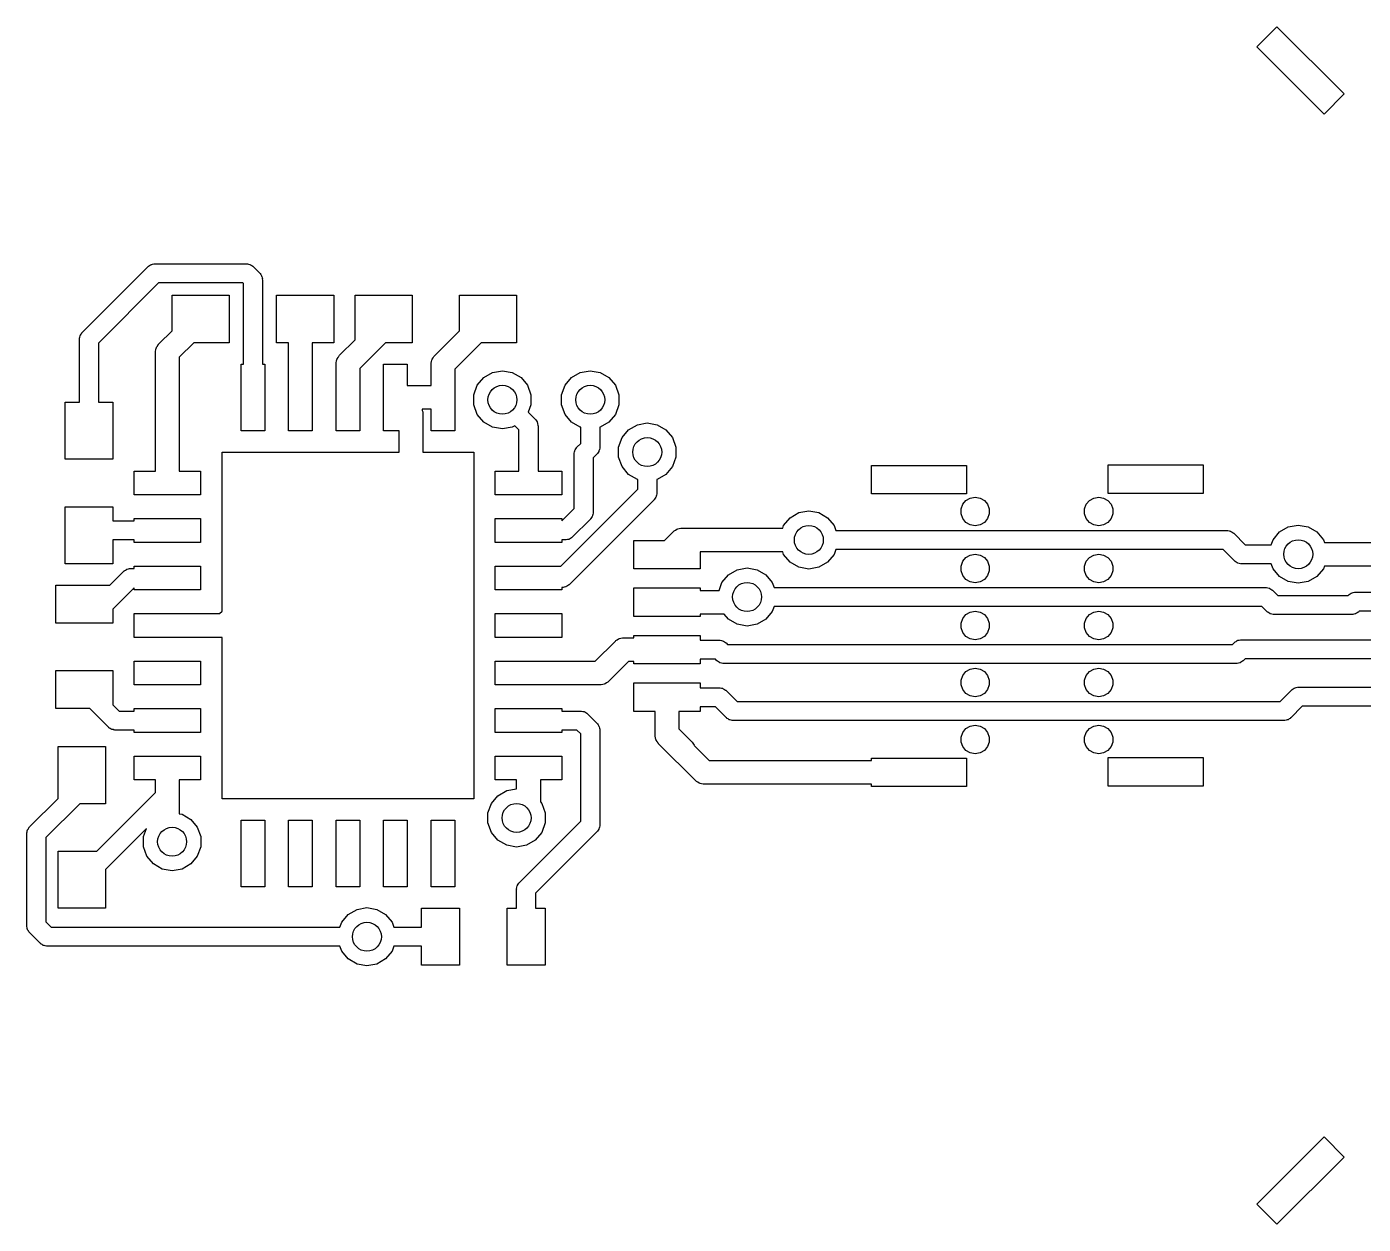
# Model space of a CAD drawing. Extents: x 77.9 to 119.8, y -117.2 to -80.9.
# Drawn here: x 77.87 to 91.93, y -106.3 to -93.7 of the extents above; entities that cross this region are included whole.
import ezdxf

# ---------------------------------------------------------------- set-up
doc = ezdxf.new("R2010")
doc.units = 0
doc.header["$MEASUREMENT"] = 0
doc.layers.add('BLACK', color=7, linetype='CONTINUOUS')

msp = doc.modelspace()

# ---------------------------------------------------------------- linework, layer by layer
at = {"layer": 'Black'}
for p, q in [((90.814, -93.9111), (91.0261, -93.699)), ((91.0261, -93.699), (91.7332, -94.4061)), ((91.5211, -94.6182), (90.814, -93.9111)), ((91.7332, -94.4061), (91.5211, -94.6182)), ((79.1947, -96.1988), (79.2073, -96.1954)), ((79.2073, -96.1954), (79.2117, -96.1958)), ((79.2117, -96.1958), (79.216, -96.195)), ((79.216, -96.195), (80.184, -96.195)), ((80.184, -96.195), (80.1883, -96.1958)), ((80.1883, -96.1958), (80.1927, -96.1954)), ((80.1927, -96.1954), (80.2053, -96.1988)), ((78.4543, -96.9153), (79.1453, -96.2243)), ((79.1453, -96.2243), (79.1489, -96.2218)), ((79.1489, -96.2218), (79.1517, -96.2184)), ((79.1517, -96.2184), (79.163, -96.2119)), ((79.163, -96.2119), (79.1737, -96.2044)), ((79.1737, -96.2044), (79.178, -96.2032)), ((79.178, -96.2032), (79.1818, -96.201)), ((79.1818, -96.201), (79.1947, -96.1988)), ((80.2053, -96.1988), (80.2182, -96.201)), ((80.2182, -96.201), (80.222, -96.2032)), ((80.222, -96.2032), (80.2263, -96.2044)), ((80.2263, -96.2044), (80.237, -96.2119)), ((80.237, -96.2119), (80.2483, -96.2184)), ((80.2483, -96.2184), (80.2511, -96.2218)), ((80.2511, -96.2218), (80.2547, -96.2243)), ((80.2547, -96.2243), (80.3207, -96.2903)), ((80.3207, -96.2903), (80.3232, -96.2939)), ((80.3232, -96.2939), (80.3266, -96.2967)), ((80.3266, -96.2967), (80.3331, -96.308)), ((80.3331, -96.308), (80.3406, -96.3187)), ((80.3406, -96.3187), (80.3418, -96.323)), ((80.3418, -96.323), (80.344, -96.3268)), ((80.344, -96.3268), (80.3462, -96.3397)), ((79.2574, -96.395), (78.625, -97.0274)), ((80.1426, -96.395), (79.2574, -96.395)), ((80.15, -96.4024), (80.1426, -96.395)), ((80.15, -97.25), (80.15, -96.4024)), ((80.3462, -96.3397), (80.3496, -96.3523)), ((80.3496, -96.3523), (80.3492, -96.3567)), ((80.3492, -96.3567), (80.35, -96.361)), ((80.35, -96.361), (80.35, -97.25)), ((79.4, -96.8982), (79.4, -96.525)), ((79.4, -96.525), (80, -96.525)), ((80, -96.525), (80, -97.025)), ((80.5, -97.025), (80.5, -96.525)), ((80.5, -96.525), (81.1, -96.525)), ((81.1, -96.525), (81.1, -97.025)), ((81.325, -96.9932), (81.325, -96.525)), ((81.325, -96.525), (81.925, -96.525)), ((81.925, -96.525), (81.925, -97.025)), ((82.425, -96.8982), (82.425, -96.525)), ((82.425, -96.525), (83.025, -96.525)), ((83.025, -96.525), (83.025, -97.025)), ((79.2616, -97.0366), (79.4, -96.8982)), ((82.1616, -97.1616), (82.425, -96.8982)), ((78.425, -96.986), (78.4258, -96.9817)), ((78.425, -97.45), (78.425, -96.986)), ((78.4254, -96.9773), (78.4288, -96.9647)), ((78.4258, -96.9817), (78.4254, -96.9773)), ((78.4288, -96.9647), (78.431, -96.9518)), ((78.431, -96.9518), (78.4332, -96.948)), ((78.4332, -96.948), (78.4344, -96.9437)), ((78.4344, -96.9437), (78.4419, -96.933)), ((78.4419, -96.933), (78.4484, -96.9217)), ((78.4484, -96.9217), (78.4518, -96.9189)), ((78.4518, -96.9189), (78.4543, -96.9153)), ((78.625, -97.0274), (78.625, -97.45)), ((79.2542, -97.0447), (79.2585, -97.0411)), ((79.2585, -97.0411), (79.2616, -97.0366)), ((79.6268, -97.025), (79.475, -97.1768)), ((80, -97.025), (79.6268, -97.025)), ((80.625, -97.025), (80.5, -97.025)), ((80.625, -97.25), (80.625, -97.025)), ((81.1, -97.025), (80.875, -97.025)), ((80.875, -97.025), (80.875, -97.25)), ((81.1616, -97.1566), (81.325, -96.9932)), ((81.6468, -97.025), (81.375, -97.2968)), ((81.925, -97.025), (81.6468, -97.025)), ((82.6518, -97.025), (82.375, -97.3018)), ((83.025, -97.025), (82.6518, -97.025)), ((79.225, -97.125), (79.226, -97.1196)), ((79.225, -98.375), (79.225, -97.125)), ((79.2255, -97.1141), (79.2297, -97.0983)), ((79.226, -97.1196), (79.2255, -97.1141)), ((79.2297, -97.0983), (79.2325, -97.0822)), ((79.2325, -97.0822), (79.2353, -97.0775)), ((79.2353, -97.0775), (79.2367, -97.0722)), ((79.2367, -97.0722), (79.2461, -97.0588)), ((79.2461, -97.0588), (79.2542, -97.0447)), ((79.475, -97.1768), (79.475, -98.375)), ((81.1367, -97.1922), (81.1461, -97.1788)), ((81.1461, -97.1788), (81.1542, -97.1647)), ((81.1542, -97.1647), (81.1585, -97.1611)), ((81.1585, -97.1611), (81.1616, -97.1566)), ((82.1461, -97.1838), (82.1542, -97.1697)), ((82.1542, -97.1697), (82.1585, -97.1661)), ((82.1585, -97.1661), (82.1616, -97.1616)), ((80.125, -97.95), (80.125, -97.25)), ((80.125, -97.25), (80.15, -97.25)), ((80.35, -97.25), (80.375, -97.25)), ((80.375, -97.25), (80.375, -97.95)), ((80.625, -97.95), (80.625, -97.25)), ((80.875, -97.25), (80.875, -97.95)), ((81.125, -97.245), (81.126, -97.2396)), ((81.125, -97.25), (81.125, -97.245)), ((81.125, -97.95), (81.125, -97.25)), ((81.1255, -97.2341), (81.1297, -97.2183)), ((81.126, -97.2396), (81.1255, -97.2341)), ((81.1297, -97.2183), (81.1325, -97.2022)), ((81.1325, -97.2022), (81.1353, -97.1975)), ((81.1353, -97.1975), (81.1367, -97.1922)), ((81.375, -97.2968), (81.375, -97.95)), ((81.625, -97.95), (81.625, -97.25)), ((81.625, -97.25), (81.875, -97.25)), ((81.875, -97.25), (81.875, -97.475)), ((82.125, -97.25), (82.126, -97.2446)), ((82.125, -97.475), (82.125, -97.25)), ((82.1255, -97.2391), (82.1297, -97.2233)), ((82.126, -97.2446), (82.1255, -97.2391)), ((82.1297, -97.2233), (82.1325, -97.2072)), ((82.1325, -97.2072), (82.1353, -97.2025)), ((82.1353, -97.2025), (82.1367, -97.1972)), ((82.1367, -97.1972), (82.1461, -97.1838)), ((82.375, -97.3018), (82.375, -97.95)), ((82.7704, -97.3375), (82.875, -97.319)), ((82.875, -97.319), (82.9796, -97.3375)), ((83.6954, -97.3375), (83.8, -97.319)), ((83.8, -97.319), (83.9046, -97.3375)), ((78.425, -97.65), (78.425, -97.45)), ((78.625, -97.45), (78.625, -97.65)), ((82.61, -97.472), (82.6783, -97.3906)), ((82.6783, -97.3906), (82.7704, -97.3375)), ((82.9796, -97.3375), (83.0717, -97.3906)), ((83.0717, -97.3906), (83.14, -97.472)), ((83.535, -97.472), (83.6033, -97.3906)), ((83.6033, -97.3906), (83.6954, -97.3375)), ((83.9046, -97.3375), (83.9967, -97.3906)), ((83.9967, -97.3906), (84.065, -97.472)), ((81.875, -97.475), (82.125, -97.475)), ((82.5737, -97.5719), (82.61, -97.472)), ((82.5737, -97.6781), (82.5737, -97.5719)), ((83.14, -97.472), (83.1763, -97.5719)), ((83.1763, -97.5719), (83.1763, -97.6781)), ((83.4987, -97.5719), (83.535, -97.472)), ((83.4987, -97.6781), (83.4987, -97.5719)), ((84.065, -97.472), (84.1013, -97.5719)), ((84.1013, -97.5719), (84.1013, -97.6781)), ((78.275, -98.25), (78.275, -97.65)), ((78.275, -97.65), (78.425, -97.65)), ((78.625, -97.65), (78.775, -97.65)), ((78.775, -97.65), (78.775, -98.25)), ((82.125, -97.725), (82.0309, -97.725)), ((82.0309, -97.725), (82.0328, -97.7358)), ((82.0328, -97.7358), (82.037, -97.7516)), ((82.125, -97.95), (82.125, -97.725)), ((82.61, -97.778), (82.5737, -97.6781)), ((83.1763, -97.6781), (83.1478, -97.7564)), ((83.535, -97.778), (83.4987, -97.6781)), ((84.1013, -97.6781), (84.065, -97.778)), ((82.037, -97.7516), (82.0365, -97.7571)), ((82.0365, -97.7571), (82.0375, -97.7625)), ((82.0375, -97.7625), (82.0375, -98.175)), ((82.6783, -97.8594), (82.61, -97.778)), ((82.7704, -97.9125), (82.6783, -97.8594)), ((83.1478, -97.7564), (83.2207, -97.8293)), ((83.2207, -97.8293), (83.2232, -97.8329)), ((83.2232, -97.8329), (83.2266, -97.8357)), ((83.2266, -97.8357), (83.2331, -97.847)), ((83.2331, -97.847), (83.2406, -97.8577)), ((83.2406, -97.8577), (83.2418, -97.862)), ((83.2418, -97.862), (83.244, -97.8658)), ((83.244, -97.8658), (83.2462, -97.8787)), ((83.2462, -97.8787), (83.2496, -97.8913)), ((83.6033, -97.8594), (83.535, -97.778)), ((83.6954, -97.9125), (83.6033, -97.8594)), ((83.9967, -97.8594), (83.9046, -97.9125)), ((84.065, -97.778), (83.9967, -97.8594)), ((84.2954, -97.8875), (84.4, -97.869)), ((84.4, -97.869), (84.5046, -97.8875)), ((80.375, -97.95), (80.125, -97.95)), ((80.875, -97.95), (80.625, -97.95)), ((81.375, -97.95), (81.125, -97.95)), ((81.7875, -97.95), (81.625, -97.95)), ((81.7875, -98.175), (81.7875, -97.95)), ((82.375, -97.95), (82.125, -97.95)), ((82.875, -97.931), (82.7704, -97.9125)), ((82.9796, -97.9125), (82.875, -97.931)), ((83.0059, -97.8973), (82.9796, -97.9125)), ((83.05, -97.9414), (83.0059, -97.8973)), ((83.05, -98.375), (83.05, -97.9414)), ((83.2496, -97.8913), (83.2492, -97.8957)), ((83.2492, -97.8957), (83.25, -97.9)), ((83.25, -97.9), (83.25, -98.375)), ((83.7, -97.9133), (83.6954, -97.9125)), ((83.7, -98.0836), (83.7, -97.9133)), ((83.9046, -97.9125), (83.9, -97.9133)), ((83.9, -97.9133), (83.9, -98.125)), ((84.0987, -98.1219), (84.135, -98.022)), ((84.135, -98.022), (84.2033, -97.9406)), ((84.2033, -97.9406), (84.2954, -97.8875)), ((84.5046, -97.8875), (84.5967, -97.9406)), ((84.5967, -97.9406), (84.665, -98.022)), ((84.665, -98.022), (84.7013, -98.1219)), ((83.6338, -98.1737), (83.636, -98.1608)), ((83.636, -98.1608), (83.6382, -98.157)), ((83.6382, -98.157), (83.6394, -98.1527)), ((83.6394, -98.1527), (83.6469, -98.142)), ((83.6469, -98.142), (83.6534, -98.1307)), ((83.6534, -98.1307), (83.6568, -98.1279)), ((83.6568, -98.1279), (83.6593, -98.1243)), ((83.6593, -98.1243), (83.7, -98.0836)), ((83.8906, -98.1673), (83.8831, -98.178)), ((83.8918, -98.163), (83.8906, -98.1673)), ((83.894, -98.1592), (83.8918, -98.163)), ((83.8962, -98.1463), (83.894, -98.1592)), ((83.8996, -98.1337), (83.8962, -98.1463)), ((83.9, -98.125), (83.8992, -98.1293)), ((83.8992, -98.1293), (83.8996, -98.1337)), ((84.0987, -98.2281), (84.0987, -98.1219)), ((84.7013, -98.1219), (84.7013, -98.2281)), ((78.775, -98.25), (78.275, -98.25)), ((79.925, -99.8482), (79.925, -98.175)), ((79.925, -98.175), (81.25, -98.175)), ((81.25, -98.175), (81.7875, -98.175)), ((82.0375, -98.175), (82.575, -98.175)), ((82.575, -98.175), (82.575, -100)), ((83.63, -98.195), (83.6308, -98.1907)), ((83.63, -98.7676), (83.63, -98.195)), ((83.6304, -98.1863), (83.6338, -98.1737)), ((83.6308, -98.1907), (83.6304, -98.1863)), ((83.8707, -98.1957), (83.83, -98.2364)), ((83.83, -98.2364), (83.83, -98.809)), ((83.8732, -98.1921), (83.8707, -98.1957)), ((83.8766, -98.1893), (83.8732, -98.1921)), ((83.8831, -98.178), (83.8766, -98.1893)), ((84.135, -98.328), (84.0987, -98.2281)), ((84.7013, -98.2281), (84.665, -98.328)), ((79, -98.625), (79, -98.375)), ((79, -98.375), (79.225, -98.375)), ((79.475, -98.375), (79.7, -98.375)), ((79.7, -98.375), (79.7, -98.625)), ((82.8, -98.625), (82.8, -98.375)), ((82.8, -98.375), (83.05, -98.375)), ((83.25, -98.375), (83.5, -98.375)), ((83.5, -98.375), (83.5, -98.625)), ((84.2033, -98.4094), (84.135, -98.328)), ((84.2954, -98.4625), (84.2033, -98.4094)), ((84.5967, -98.4094), (84.5046, -98.4625)), ((84.665, -98.328), (84.5967, -98.4094)), ((86.758, -98.6152), (86.758, -98.3152)), ((86.758, -98.3152), (87.758, -98.3152)), ((87.758, -98.3152), (87.758, -98.6152)), ((89.25, -98.61), (89.25, -98.31)), ((89.25, -98.31), (90.25, -98.31)), ((90.25, -98.31), (90.25, -98.61)), ((83.4893, -99.375), (84.3, -98.5643)), ((84.3, -98.4633), (84.2954, -98.4625)), ((84.3, -98.5643), (84.3, -98.4633)), ((84.5046, -98.4625), (84.5, -98.4633)), ((84.5, -98.4633), (84.5, -98.6057)), ((79.7, -98.625), (79, -98.625)), ((83.5, -98.625), (82.8, -98.625)), ((84.4707, -98.6764), (83.5764, -99.5707)), ((84.4732, -98.6728), (84.4707, -98.6764)), ((84.4766, -98.67), (84.4732, -98.6728)), ((84.4831, -98.6587), (84.4766, -98.67)), ((84.4906, -98.648), (84.4831, -98.6587)), ((84.4918, -98.6437), (84.4906, -98.648)), ((84.494, -98.6399), (84.4918, -98.6437)), ((84.4962, -98.627), (84.494, -98.6399)), ((84.4996, -98.6144), (84.4962, -98.627)), ((84.5, -98.6057), (84.4992, -98.61)), ((84.4992, -98.61), (84.4996, -98.6144)), ((87.758, -98.6152), (86.758, -98.6152)), ((87.7017, -98.7739), (87.7196, -98.7247)), ((87.7196, -98.7247), (87.7532, -98.6847)), ((87.7532, -98.6847), (87.7985, -98.6585)), ((87.7985, -98.6585), (87.85, -98.6494)), ((87.85, -98.6494), (87.9015, -98.6585)), ((87.9015, -98.6585), (87.9468, -98.6847)), ((87.9468, -98.6847), (87.9804, -98.7247)), ((87.9804, -98.7247), (87.9983, -98.7739)), ((89.0017, -98.7739), (89.0196, -98.7247)), ((89.0196, -98.7247), (89.0532, -98.6847)), ((89.0532, -98.6847), (89.0985, -98.6585)), ((89.0985, -98.6585), (89.15, -98.6494)), ((89.15, -98.6494), (89.2015, -98.6585)), ((89.2015, -98.6585), (89.2468, -98.6847)), ((89.2468, -98.6847), (89.2804, -98.7247)), ((90.25, -98.61), (89.25, -98.61)), ((89.2804, -98.7247), (89.2983, -98.7739)), ((78.275, -99.35), (78.275, -98.75)), ((78.275, -98.75), (78.775, -98.75)), ((78.775, -98.75), (78.775, -98.9)), ((83.5, -98.8976), (83.63, -98.7676)), ((83.8131, -98.862), (83.8066, -98.8733)), ((83.8206, -98.8513), (83.8131, -98.862)), ((83.8218, -98.847), (83.8206, -98.8513)), ((83.824, -98.8432), (83.8218, -98.847)), ((83.8262, -98.8303), (83.824, -98.8432)), ((83.8296, -98.8177), (83.8262, -98.8303)), ((83.83, -98.809), (83.8292, -98.8133)), ((83.8292, -98.8133), (83.8296, -98.8177)), ((85.835, -98.947), (85.9033, -98.8656)), ((85.9033, -98.8656), (85.9954, -98.8125)), ((85.9954, -98.8125), (86.1, -98.794)), ((86.1, -98.794), (86.2046, -98.8125)), ((86.2046, -98.8125), (86.2967, -98.8656)), ((86.2967, -98.8656), (86.365, -98.947)), ((87.7017, -98.8261), (87.7017, -98.7739)), ((87.7196, -98.8753), (87.7017, -98.8261)), ((87.9983, -98.8261), (87.9804, -98.8753)), ((87.9983, -98.7739), (87.9983, -98.8261)), ((89.0017, -98.8261), (89.0017, -98.7739)), ((89.0196, -98.8753), (89.0017, -98.8261)), ((89.2983, -98.8261), (89.2804, -98.8753)), ((89.2983, -98.7739), (89.2983, -98.8261)), ((78.775, -98.9), (79, -98.9)), ((79, -98.9), (79, -98.875)), ((79, -98.875), (79.7, -98.875)), ((79.7, -98.875), (79.7, -99.125)), ((82.8, -99.125), (82.8, -98.875)), ((82.8, -98.875), (83.5, -98.875)), ((83.5, -98.875), (83.5, -98.8976)), ((83.8007, -98.8797), (83.6097, -99.0707)), ((83.8032, -98.8761), (83.8007, -98.8797)), ((83.8066, -98.8733), (83.8032, -98.8761)), ((84.5812, -99.1052), (84.6747, -99.0116)), ((84.6747, -99.0116), (84.6792, -99.0085)), ((84.6792, -99.0085), (84.6828, -99.0042)), ((84.6828, -99.0042), (84.6969, -98.9961)), ((84.6969, -98.9961), (84.7103, -98.9867)), ((84.7103, -98.9867), (84.7156, -98.9853)), ((84.7156, -98.9853), (84.7204, -98.9825)), ((84.7204, -98.9825), (84.7365, -98.9797)), ((84.7365, -98.9797), (84.7522, -98.9755)), ((84.7522, -98.9755), (84.7577, -98.976)), ((84.7577, -98.976), (84.7631, -98.975)), ((84.7631, -98.975), (85.8248, -98.975)), ((85.8248, -98.975), (85.835, -98.947)), ((86.365, -98.947), (86.3843, -99)), ((86.3843, -99), (90.5, -99)), ((87.7532, -98.9153), (87.7196, -98.8753)), ((87.7985, -98.9415), (87.7532, -98.9153)), ((87.85, -98.9506), (87.7985, -98.9415)), ((87.9015, -98.9415), (87.85, -98.9506)), ((87.9468, -98.9153), (87.9015, -98.9415)), ((87.9804, -98.8753), (87.9468, -98.9153)), ((89.0532, -98.9153), (89.0196, -98.8753)), ((89.0985, -98.9415), (89.0532, -98.9153)), ((89.15, -98.9506), (89.0985, -98.9415)), ((89.2015, -98.9415), (89.15, -98.9506)), ((89.2468, -98.9153), (89.2015, -98.9415)), ((89.2804, -98.8753), (89.2468, -98.9153)), ((90.5, -99), (90.5043, -99.0008)), ((90.5043, -99.0008), (90.5087, -99.0004)), ((90.5087, -99.0004), (90.5213, -99.0038)), ((90.5213, -99.0038), (90.5342, -99.006)), ((90.5342, -99.006), (90.538, -99.0082)), ((90.538, -99.0082), (90.5423, -99.0094)), ((90.5423, -99.0094), (90.553, -99.0169)), ((91.0533, -99.0156), (91.1454, -98.9625)), ((91.1454, -98.9625), (91.25, -98.944)), ((91.25, -98.944), (91.3546, -98.9625)), ((91.3546, -98.9625), (91.4467, -99.0156)), ((79, -99.1), (78.775, -99.1)), ((78.775, -99.1), (78.775, -99.35)), ((79, -99.125), (79, -99.1)), ((79.7, -99.125), (79, -99.125)), ((83.5, -99.125), (82.8, -99.125)), ((83.539, -99.1), (83.5, -99.1)), ((83.5, -99.1), (83.5, -99.125)), ((83.5433, -99.0992), (83.539, -99.1)), ((83.5477, -99.0996), (83.5433, -99.0992)), ((83.5603, -99.0962), (83.5477, -99.0996)), ((83.5732, -99.094), (83.5603, -99.0962)), ((83.577, -99.0918), (83.5732, -99.094)), ((83.5813, -99.0906), (83.577, -99.0918)), ((83.592, -99.0831), (83.5813, -99.0906)), ((83.6033, -99.0766), (83.592, -99.0831)), ((83.6061, -99.0732), (83.6033, -99.0766)), ((83.6097, -99.0707), (83.6061, -99.0732)), ((84.258, -99.4052), (84.258, -99.1052)), ((84.258, -99.1052), (84.5812, -99.1052)), ((90.553, -99.0169), (90.5643, -99.0234)), ((90.5643, -99.0234), (90.5671, -99.0268)), ((90.5671, -99.0268), (90.5707, -99.0293)), ((90.5707, -99.0293), (90.6914, -99.15)), ((90.6914, -99.15), (90.9657, -99.15)), ((90.9657, -99.15), (90.985, -99.097)), ((90.985, -99.097), (91.0533, -99.0156)), ((91.4467, -99.0156), (91.515, -99.097)), ((91.515, -99.097), (91.5252, -99.125)), ((91.5252, -99.125), (91.55, -99.125)), ((91.55, -99.125), (92.05, -99.125)), ((85.8248, -99.225), (84.958, -99.225)), ((84.958, -99.225), (84.958, -99.4052)), ((85.835, -99.253), (85.8248, -99.225)), ((85.9033, -99.3344), (85.835, -99.253)), ((86.365, -99.253), (86.2967, -99.3344)), ((86.3843, -99.2), (86.365, -99.253)), ((90.4586, -99.2), (86.3843, -99.2)), ((87.7196, -99.3247), (87.7532, -99.2847)), ((87.7532, -99.2847), (87.7985, -99.2585)), ((87.7985, -99.2585), (87.85, -99.2494)), ((87.85, -99.2494), (87.9015, -99.2585)), ((87.9015, -99.2585), (87.9468, -99.2847)), ((87.9468, -99.2847), (87.9804, -99.3247)), ((89.0196, -99.3247), (89.0532, -99.2847)), ((89.0532, -99.2847), (89.0985, -99.2585)), ((89.0985, -99.2585), (89.15, -99.2494)), ((89.15, -99.2494), (89.2015, -99.2585)), ((89.2015, -99.2585), (89.2468, -99.2847)), ((89.2468, -99.2847), (89.2804, -99.3247)), ((90.5793, -99.3207), (90.4586, -99.2)), ((78.775, -99.35), (78.275, -99.35)), ((78.7446, -99.575), (78.8903, -99.4293)), ((78.8903, -99.4293), (78.8939, -99.4268)), ((78.8939, -99.4268), (78.8967, -99.4234)), ((78.8967, -99.4234), (78.908, -99.4169)), ((78.908, -99.4169), (78.9187, -99.4094)), ((78.9187, -99.4094), (78.923, -99.4082)), ((78.923, -99.4082), (78.9268, -99.406)), ((78.9268, -99.406), (78.9397, -99.4038)), ((78.9397, -99.4038), (78.9523, -99.4004)), ((78.9523, -99.4004), (78.9567, -99.4008)), ((78.9567, -99.4008), (78.961, -99.4)), ((78.961, -99.4), (79, -99.4)), ((79, -99.4), (79, -99.375)), ((79, -99.375), (79.7, -99.375)), ((79.7, -99.375), (79.7, -99.625)), ((82.8, -99.625), (82.8, -99.375)), ((82.8, -99.375), (83.4893, -99.375)), ((84.958, -99.4052), (84.258, -99.4052)), ((85.2533, -99.4656), (85.3454, -99.4125)), ((85.3454, -99.4125), (85.45, -99.394)), ((85.45, -99.394), (85.5546, -99.4125)), ((85.5546, -99.4125), (85.6467, -99.4656)), ((85.9954, -99.3875), (85.9033, -99.3344)), ((86.1, -99.406), (85.9954, -99.3875)), ((86.2046, -99.3875), (86.1, -99.406)), ((86.2967, -99.3344), (86.2046, -99.3875)), ((87.7017, -99.3739), (87.7196, -99.3247)), ((87.7017, -99.4261), (87.7017, -99.3739)), ((87.7196, -99.4753), (87.7017, -99.4261)), ((87.9804, -99.3247), (87.9983, -99.3739)), ((87.9983, -99.4261), (87.9804, -99.4753)), ((87.9983, -99.3739), (87.9983, -99.4261)), ((89.0017, -99.3739), (89.0196, -99.3247)), ((89.0017, -99.4261), (89.0017, -99.3739)), ((89.0196, -99.4753), (89.0017, -99.4261)), ((89.2804, -99.3247), (89.2983, -99.3739)), ((89.2983, -99.4261), (89.2804, -99.4753)), ((89.2983, -99.3739), (89.2983, -99.4261)), ((90.5829, -99.3232), (90.5793, -99.3207)), ((90.5857, -99.3266), (90.5829, -99.3232)), ((90.597, -99.3331), (90.5857, -99.3266)), ((90.6077, -99.3406), (90.597, -99.3331)), ((90.612, -99.3418), (90.6077, -99.3406)), ((90.6158, -99.344), (90.612, -99.3418)), ((90.6287, -99.3462), (90.6158, -99.344)), ((90.6413, -99.3496), (90.6287, -99.3462)), ((90.6457, -99.3492), (90.6413, -99.3496)), ((90.65, -99.35), (90.6457, -99.3492)), ((90.9657, -99.35), (90.65, -99.35)), ((90.985, -99.403), (90.9657, -99.35)), ((91.0533, -99.4844), (90.985, -99.403)), ((91.515, -99.403), (91.4467, -99.4844)), ((91.5252, -99.375), (91.515, -99.403)), ((91.55, -99.375), (91.5252, -99.375)), ((92.05, -99.375), (91.55, -99.375)), ((83.5728, -99.5732), (83.57, -99.5766)), ((83.5764, -99.5707), (83.5728, -99.5732)), ((85.1548, -99.6302), (85.185, -99.547)), ((85.185, -99.547), (85.2533, -99.4656)), ((85.6467, -99.4656), (85.715, -99.547)), ((85.715, -99.547), (85.7343, -99.6)), ((87.7532, -99.5153), (87.7196, -99.4753)), ((87.7985, -99.5415), (87.7532, -99.5153)), ((87.85, -99.5506), (87.7985, -99.5415)), ((87.9015, -99.5415), (87.85, -99.5506)), ((87.9468, -99.5153), (87.9015, -99.5415)), ((87.9804, -99.4753), (87.9468, -99.5153)), ((89.0532, -99.5153), (89.0196, -99.4753)), ((89.0985, -99.5415), (89.0532, -99.5153)), ((89.15, -99.5506), (89.0985, -99.5415)), ((89.2015, -99.5415), (89.15, -99.5506)), ((89.2468, -99.5153), (89.2015, -99.5415)), ((89.2804, -99.4753), (89.2468, -99.5153)), ((91.1454, -99.5375), (91.0533, -99.4844)), ((91.25, -99.556), (91.1454, -99.5375)), ((91.3546, -99.5375), (91.25, -99.556)), ((91.4467, -99.4844), (91.3546, -99.5375)), ((78.175, -99.975), (78.175, -99.575)), ((78.175, -99.575), (78.7446, -99.575)), ((79, -99.6024), (78.775, -99.8274)), ((79, -99.625), (79, -99.6024)), ((79.7, -99.625), (79, -99.625)), ((83.5, -99.625), (82.8, -99.625)), ((83.5057, -99.6), (83.5, -99.6)), ((83.5, -99.6), (83.5, -99.625)), ((83.51, -99.5992), (83.5057, -99.6)), ((83.5144, -99.5996), (83.51, -99.5992)), ((83.527, -99.5962), (83.5144, -99.5996)), ((83.5399, -99.594), (83.527, -99.5962)), ((83.5437, -99.5918), (83.5399, -99.594)), ((83.548, -99.5906), (83.5437, -99.5918)), ((83.5587, -99.5831), (83.548, -99.5906)), ((83.57, -99.5766), (83.5587, -99.5831)), ((84.258, -99.9052), (84.258, -99.6052)), ((84.258, -99.6052), (84.958, -99.6052)), ((84.958, -99.6052), (84.958, -99.6302)), ((84.958, -99.6302), (85.1548, -99.6302)), ((85.7343, -99.6), (90.9085, -99.6)), ((90.9085, -99.6), (90.9128, -99.6008)), ((90.9128, -99.6008), (90.9172, -99.6004)), ((90.9172, -99.6004), (90.9298, -99.6038)), ((90.9298, -99.6038), (90.9427, -99.606)), ((90.9427, -99.606), (90.9465, -99.6082)), ((90.9465, -99.6082), (90.9508, -99.6094)), ((90.9508, -99.6094), (90.9615, -99.6169)), ((90.9615, -99.6169), (90.9728, -99.6234)), ((90.9728, -99.6234), (90.9756, -99.6268)), ((90.9756, -99.6268), (90.9792, -99.6293)), ((90.9792, -99.6293), (91.0347, -99.6848)), ((91.0347, -99.6848), (91.7738, -99.6848)), ((91.7738, -99.6848), (91.7793, -99.6793)), ((91.7793, -99.6793), (91.7829, -99.6768)), ((91.7829, -99.6768), (91.7857, -99.6734)), ((91.7857, -99.6734), (91.797, -99.6669)), ((91.797, -99.6669), (91.8077, -99.6594)), ((91.8077, -99.6594), (91.812, -99.6582)), ((91.812, -99.6582), (91.8158, -99.656)), ((91.8158, -99.656), (91.8287, -99.6538)), ((91.8287, -99.6538), (91.8413, -99.6504)), ((91.8413, -99.6504), (91.8457, -99.6508)), ((91.8457, -99.6508), (91.85, -99.65)), ((91.85, -99.65), (92.05, -99.65)), ((78.775, -99.8274), (78.775, -99.975)), ((79.8982, -99.875), (79.925, -99.8482)), ((85.715, -99.853), (85.6467, -99.9344)), ((85.7343, -99.8), (85.715, -99.853)), ((90.8671, -99.8), (85.7343, -99.8)), ((87.7985, -99.8585), (87.85, -99.8494)), ((87.85, -99.8494), (87.9015, -99.8585)), ((89.0985, -99.8585), (89.15, -99.8494)), ((89.15, -99.8494), (89.2015, -99.8585)), ((90.9226, -99.8555), (90.8671, -99.8)), ((91.8914, -99.85), (91.8859, -99.8555)), ((92.05, -99.85), (91.8914, -99.85)), ((78.775, -99.975), (78.175, -99.975)), ((79, -100.125), (79, -99.875)), ((79, -99.875), (79.7, -99.875)), ((79.7, -99.875), (79.8982, -99.875)), ((82.8, -100.125), (82.8, -99.875)), ((82.8, -99.875), (83.5, -99.875)), ((83.5, -99.875), (83.5, -100.125)), ((84.958, -99.9052), (84.258, -99.9052)), ((85.2078, -99.8802), (84.958, -99.8802)), ((84.958, -99.8802), (84.958, -99.9052)), ((85.2533, -99.9344), (85.2078, -99.8802)), ((85.3454, -99.9875), (85.2533, -99.9344)), ((85.45, -100.006), (85.3454, -99.9875)), ((85.5546, -99.9875), (85.45, -100.006)), ((85.6467, -99.9344), (85.5546, -99.9875)), ((87.7017, -99.9739), (87.7196, -99.9247)), ((87.7017, -100.026), (87.7017, -99.9739)), ((87.7196, -99.9247), (87.7532, -99.8847)), ((87.7532, -99.8847), (87.7985, -99.8585)), ((87.9015, -99.8585), (87.9468, -99.8847)), ((87.9468, -99.8847), (87.9804, -99.9247)), ((87.9804, -99.9247), (87.9983, -99.9739)), ((87.9983, -99.9739), (87.9983, -100.026)), ((89.0017, -99.9739), (89.0196, -99.9247)), ((89.0017, -100.026), (89.0017, -99.9739)), ((89.0196, -99.9247), (89.0532, -99.8847)), ((89.0532, -99.8847), (89.0985, -99.8585)), ((89.2015, -99.8585), (89.2468, -99.8847)), ((89.2468, -99.8847), (89.2804, -99.9247)), ((89.2804, -99.9247), (89.2983, -99.9739)), ((89.2983, -99.9739), (89.2983, -100.026)), ((90.9262, -99.858), (90.9226, -99.8555)), ((90.929, -99.8614), (90.9262, -99.858)), ((90.9403, -99.8679), (90.929, -99.8614)), ((90.951, -99.8754), (90.9403, -99.8679)), ((90.9553, -99.8766), (90.951, -99.8754)), ((90.9591, -99.8788), (90.9553, -99.8766)), ((90.972, -99.881), (90.9591, -99.8788)), ((90.9846, -99.8844), (90.972, -99.881)), ((90.989, -99.884), (90.9846, -99.8844)), ((90.9933, -99.8848), (90.989, -99.884)), ((91.8152, -99.8848), (90.9933, -99.8848)), ((91.8195, -99.884), (91.8152, -99.8848)), ((91.8239, -99.8844), (91.8195, -99.884)), ((91.8365, -99.881), (91.8239, -99.8844)), ((91.8494, -99.8788), (91.8365, -99.881)), ((91.8532, -99.8766), (91.8494, -99.8788)), ((91.8575, -99.8754), (91.8532, -99.8766)), ((91.8682, -99.8679), (91.8575, -99.8754)), ((91.8795, -99.8614), (91.8682, -99.8679)), ((91.8823, -99.858), (91.8795, -99.8614)), ((91.8859, -99.8555), (91.8823, -99.858)), ((79.35, -100.125), (79, -100.125)), ((79.925, -100.125), (79.35, -100.125)), ((79.925, -101.825), (79.925, -100.125)), ((82.575, -100), (82.575, -101.825)), ((83.5, -100.125), (82.8, -100.125)), ((84.1062, -100.138), (84.1223, -100.135)), ((84.1223, -100.135), (84.1381, -100.131)), ((84.1381, -100.131), (84.1435, -100.131)), ((84.1435, -100.131), (84.1489, -100.13)), ((84.1489, -100.13), (84.258, -100.13)), ((84.258, -100.13), (84.258, -100.105)), ((84.258, -100.105), (84.958, -100.105)), ((84.958, -100.105), (84.958, -100.155)), ((87.7196, -100.075), (87.7017, -100.026)), ((87.7532, -100.115), (87.7196, -100.075)), ((87.7985, -100.141), (87.7532, -100.115)), ((87.9468, -100.115), (87.9015, -100.141)), ((87.9804, -100.075), (87.9468, -100.115)), ((87.9983, -100.026), (87.9804, -100.075)), ((89.0196, -100.075), (89.0017, -100.026)), ((89.0532, -100.115), (89.0196, -100.075)), ((89.0985, -100.141), (89.0532, -100.115)), ((89.2468, -100.115), (89.2015, -100.141)), ((89.2804, -100.075), (89.2468, -100.115)), ((89.2983, -100.026), (89.2804, -100.075)), ((83.8523, -100.375), (84.0606, -100.167)), ((84.0606, -100.167), (84.0651, -100.164)), ((84.0651, -100.164), (84.0686, -100.159)), ((84.0686, -100.159), (84.0827, -100.151)), ((84.0827, -100.151), (84.0961, -100.142)), ((84.0961, -100.142), (84.1014, -100.14)), ((84.1014, -100.14), (84.1062, -100.138)), ((84.958, -100.155), (85.158, -100.155)), ((85.158, -100.155), (85.1623, -100.156)), ((85.1623, -100.156), (85.1667, -100.156)), ((85.1667, -100.156), (85.1793, -100.159)), ((85.1793, -100.159), (85.1922, -100.161)), ((85.1922, -100.161), (85.196, -100.163)), ((85.196, -100.163), (85.2002, -100.165)), ((85.2002, -100.165), (85.2109, -100.172)), ((85.2109, -100.172), (85.2222, -100.179)), ((85.2222, -100.179), (85.2251, -100.182)), ((85.2251, -100.182), (85.2287, -100.184)), ((85.2287, -100.184), (85.2442, -100.2)), ((85.2442, -100.2), (90.5586, -100.2)), ((87.85, -100.151), (87.7985, -100.141)), ((87.9015, -100.141), (87.85, -100.151)), ((89.15, -100.151), (89.0985, -100.141)), ((89.2015, -100.141), (89.15, -100.151)), ((90.5586, -100.2), (90.5793, -100.179)), ((90.5793, -100.179), (90.5829, -100.177)), ((90.5829, -100.177), (90.5857, -100.173)), ((90.5857, -100.173), (90.597, -100.167)), ((90.597, -100.167), (90.6077, -100.159)), ((90.6077, -100.159), (90.612, -100.158)), ((90.612, -100.158), (90.6158, -100.156)), ((90.6158, -100.156), (90.6287, -100.154)), ((90.6287, -100.154), (90.6413, -100.15)), ((90.6413, -100.15), (90.6457, -100.151)), ((90.6457, -100.151), (90.65, -100.15)), ((90.65, -100.15), (92.05, -100.15)), ((79, -100.625), (79, -100.375)), ((79, -100.375), (79.7, -100.375)), ((79.7, -100.375), (79.7, -100.625)), ((82.8, -100.375), (83.5, -100.375)), ((82.8, -100.625), (82.8, -100.375)), ((83.5, -100.375), (83.8523, -100.375)), ((84.2007, -100.38), (83.9925, -100.588)), ((84.258, -100.38), (84.2007, -100.38)), ((84.258, -100.405), (84.258, -100.38)), ((84.958, -100.405), (84.258, -100.405)), ((85.1165, -100.355), (84.958, -100.355)), ((84.958, -100.355), (84.958, -100.405)), ((85.1321, -100.371), (85.1165, -100.355)), ((85.1357, -100.373), (85.1321, -100.371)), ((85.1385, -100.377), (85.1357, -100.373)), ((85.1498, -100.383), (85.1385, -100.377)), ((85.1605, -100.391), (85.1498, -100.383)), ((85.1648, -100.392), (85.1605, -100.391)), ((85.1686, -100.394), (85.1648, -100.392)), ((85.1814, -100.396), (85.1686, -100.394)), ((85.1941, -100.4), (85.1814, -100.396)), ((85.1984, -100.399), (85.1941, -100.4)), ((85.2028, -100.4), (85.1984, -100.399)), ((90.6, -100.4), (85.2028, -100.4)), ((90.6043, -100.399), (90.6, -100.4)), ((90.6087, -100.4), (90.6043, -100.399)), ((90.6213, -100.396), (90.6087, -100.4)), ((90.6342, -100.394), (90.6213, -100.396)), ((90.638, -100.392), (90.6342, -100.394)), ((90.6423, -100.391), (90.638, -100.392)), ((90.653, -100.383), (90.6423, -100.391)), ((90.6643, -100.377), (90.653, -100.383)), ((90.6671, -100.373), (90.6643, -100.377)), ((90.6707, -100.371), (90.6671, -100.373)), ((90.6914, -100.35), (90.6707, -100.371)), ((92.05, -100.35), (90.6914, -100.35)), ((78.175, -100.875), (78.175, -100.475)), ((78.175, -100.475), (78.775, -100.475)), ((78.775, -100.475), (78.775, -100.834)), ((87.7017, -100.574), (87.7196, -100.525)), ((87.7196, -100.525), (87.7532, -100.485)), ((87.7532, -100.485), (87.7985, -100.459)), ((87.7985, -100.459), (87.85, -100.449)), ((87.85, -100.449), (87.9015, -100.459)), ((87.9015, -100.459), (87.9468, -100.485)), ((87.9468, -100.485), (87.9804, -100.525)), ((87.9804, -100.525), (87.9983, -100.574)), ((89.0017, -100.574), (89.0196, -100.525)), ((89.0196, -100.525), (89.0532, -100.485)), ((89.0532, -100.485), (89.0985, -100.459)), ((89.0985, -100.459), (89.15, -100.449)), ((89.15, -100.449), (89.2015, -100.459)), ((89.2015, -100.459), (89.2468, -100.485)), ((89.2468, -100.485), (89.2804, -100.525)), ((89.2804, -100.525), (89.2983, -100.574)), ((79.7, -100.625), (79, -100.625)), ((83.15, -100.625), (82.8, -100.625)), ((83.9041, -100.625), (83.15, -100.625)), ((83.9095, -100.624), (83.9041, -100.625)), ((83.915, -100.625), (83.9095, -100.624)), ((83.9308, -100.62), (83.915, -100.625)), ((83.9469, -100.617), (83.9308, -100.62)), ((83.9516, -100.615), (83.9469, -100.617)), ((83.9569, -100.613), (83.9516, -100.615)), ((83.9703, -100.604), (83.9569, -100.613)), ((83.9845, -100.596), (83.9703, -100.604)), ((83.988, -100.592), (83.9845, -100.596)), ((83.9925, -100.588), (83.988, -100.592)), ((84.258, -100.905), (84.258, -100.605)), ((84.258, -100.605), (84.958, -100.605)), ((84.958, -100.605), (84.958, -100.655)), ((84.958, -100.655), (85.158, -100.655)), ((85.158, -100.655), (85.1623, -100.656)), ((85.1623, -100.656), (85.1667, -100.656)), ((85.1667, -100.656), (85.1793, -100.659)), ((85.1793, -100.659), (85.1922, -100.661)), ((85.1922, -100.661), (85.196, -100.663)), ((85.196, -100.663), (85.2002, -100.665)), ((85.2002, -100.665), (85.2109, -100.672)), ((85.2109, -100.672), (85.2222, -100.679)), ((85.2222, -100.679), (85.2251, -100.682)), ((85.2251, -100.682), (85.2287, -100.684)), ((85.2287, -100.684), (85.3442, -100.8)), ((87.7017, -100.626), (87.7017, -100.574)), ((87.7196, -100.675), (87.7017, -100.626)), ((87.7532, -100.715), (87.7196, -100.675)), ((87.9804, -100.675), (87.9468, -100.715)), ((87.9983, -100.626), (87.9804, -100.675)), ((87.9983, -100.574), (87.9983, -100.626)), ((89.0017, -100.626), (89.0017, -100.574)), ((89.0196, -100.675), (89.0017, -100.626)), ((89.0532, -100.715), (89.0196, -100.675)), ((89.2804, -100.675), (89.2468, -100.715)), ((89.2983, -100.626), (89.2804, -100.675)), ((89.2983, -100.574), (89.2983, -100.626)), ((91.0586, -100.8), (91.1793, -100.679)), ((91.1793, -100.679), (91.1829, -100.677)), ((91.1829, -100.677), (91.1857, -100.673)), ((91.1857, -100.673), (91.197, -100.667)), ((91.197, -100.667), (91.2077, -100.659)), ((91.2077, -100.659), (91.212, -100.658)), ((91.212, -100.658), (91.2158, -100.656)), ((91.2158, -100.656), (91.2287, -100.654)), ((91.2287, -100.654), (91.2413, -100.65)), ((91.2413, -100.65), (91.2457, -100.651)), ((91.2457, -100.651), (91.25, -100.65)), ((91.25, -100.65), (92.05, -100.65)), ((78.775, -100.834), (78.8414, -100.9)), ((85.3442, -100.8), (91.0586, -100.8)), ((87.7985, -100.741), (87.7532, -100.715)), ((87.85, -100.751), (87.7985, -100.741)), ((87.9015, -100.741), (87.85, -100.751)), ((87.9468, -100.715), (87.9015, -100.741)), ((89.0985, -100.741), (89.0532, -100.715)), ((89.15, -100.751), (89.0985, -100.741)), ((89.2015, -100.741), (89.15, -100.751)), ((89.2468, -100.715), (89.2015, -100.741)), ((78.5336, -100.875), (78.175, -100.875)), ((78.7293, -101.071), (78.5336, -100.875)), ((78.8414, -100.9), (79, -100.9)), ((79, -100.9), (79, -100.875)), ((79, -100.875), (79.7, -100.875)), ((79.7, -100.875), (79.7, -101.125)), ((82.8, -101.125), (82.8, -100.875)), ((82.8, -100.875), (83.5, -100.875)), ((83.5, -100.875), (83.5, -100.9)), ((83.5, -100.9), (83.7, -100.9)), ((83.7, -100.9), (83.7043, -100.901)), ((83.7043, -100.901), (83.7087, -100.9)), ((83.7087, -100.9), (83.7213, -100.904)), ((83.7213, -100.904), (83.7342, -100.906)), ((83.7342, -100.906), (83.738, -100.908)), ((83.738, -100.908), (83.7423, -100.909)), ((83.7423, -100.909), (83.753, -100.917)), ((83.753, -100.917), (83.7643, -100.923)), ((83.7643, -100.923), (83.7671, -100.927)), ((83.7671, -100.927), (83.7707, -100.929)), ((83.7707, -100.929), (83.8707, -101.029)), ((84.483, -100.905), (84.258, -100.905)), ((84.483, -101.155), (84.483, -100.905)), ((84.958, -100.905), (84.733, -100.905)), ((84.733, -100.905), (84.733, -101.089)), ((85.1165, -100.855), (84.958, -100.855)), ((84.958, -100.855), (84.958, -100.905)), ((85.2321, -100.971), (85.1165, -100.855)), ((85.2357, -100.973), (85.2321, -100.971)), ((85.2385, -100.977), (85.2357, -100.973)), ((85.2498, -100.983), (85.2385, -100.977)), ((91.1643, -100.977), (91.153, -100.983)), ((91.1671, -100.973), (91.1643, -100.977)), ((91.1707, -100.971), (91.1671, -100.973)), ((91.2914, -100.85), (91.1707, -100.971)), ((92.05, -100.85), (91.2914, -100.85)), ((78.7329, -101.073), (78.7293, -101.071)), ((78.7357, -101.077), (78.7329, -101.073)), ((78.747, -101.083), (78.7357, -101.077)), ((78.7577, -101.091), (78.747, -101.083)), ((78.762, -101.092), (78.7577, -101.091)), ((78.7658, -101.094), (78.762, -101.092)), ((78.7787, -101.096), (78.7658, -101.094)), ((78.7913, -101.1), (78.7787, -101.096)), ((78.7957, -101.099), (78.7913, -101.1)), ((78.8, -101.1), (78.7957, -101.099)), ((79, -101.1), (78.8, -101.1)), ((79, -101.125), (79, -101.1)), ((83.6586, -101.1), (83.5, -101.1)), ((83.5, -101.1), (83.5, -101.125)), ((83.7, -101.141), (83.6586, -101.1)), ((83.8707, -101.029), (83.8732, -101.033)), ((83.8732, -101.033), (83.8766, -101.036)), ((83.8766, -101.036), (83.8831, -101.047)), ((83.8831, -101.047), (83.8906, -101.058)), ((83.8906, -101.058), (83.8918, -101.062)), ((83.8918, -101.062), (83.894, -101.066)), ((83.894, -101.066), (83.8962, -101.079)), ((83.8962, -101.079), (83.8996, -101.091)), ((83.8996, -101.091), (83.8992, -101.096)), ((83.8992, -101.096), (83.9, -101.1)), ((83.9, -101.1), (83.9, -102.1)), ((84.733, -101.089), (84.8735, -101.229)), ((85.2605, -100.991), (85.2498, -100.983)), ((85.2648, -100.992), (85.2605, -100.991)), ((85.2686, -100.994), (85.2648, -100.992)), ((85.2814, -100.996), (85.2686, -100.994)), ((85.2941, -101), (85.2814, -100.996)), ((85.2984, -100.999), (85.2941, -101)), ((85.3028, -101), (85.2984, -100.999)), ((91.1, -101), (85.3028, -101)), ((87.7196, -101.125), (87.7532, -101.085)), ((87.7532, -101.085), (87.7985, -101.059)), ((87.7985, -101.059), (87.85, -101.049)), ((87.85, -101.049), (87.9015, -101.059)), ((87.9015, -101.059), (87.9468, -101.085)), ((87.9468, -101.085), (87.9804, -101.125)), ((89.0196, -101.125), (89.0532, -101.085)), ((89.0532, -101.085), (89.0985, -101.059)), ((89.0985, -101.059), (89.15, -101.049)), ((89.15, -101.049), (89.2015, -101.059)), ((89.2015, -101.059), (89.2468, -101.085)), ((89.2468, -101.085), (89.2804, -101.125)), ((91.1043, -100.999), (91.1, -101)), ((91.1087, -101), (91.1043, -100.999)), ((91.1213, -100.996), (91.1087, -101)), ((91.1342, -100.994), (91.1213, -100.996)), ((91.138, -100.992), (91.1342, -100.994)), ((91.1423, -100.991), (91.138, -100.992)), ((91.153, -100.983), (91.1423, -100.991)), ((79.7, -101.125), (79, -101.125)), ((83.5, -101.125), (82.8, -101.125)), ((83.7, -102.059), (83.7, -101.141)), ((84.4839, -101.161), (84.483, -101.155)), ((84.4834, -101.166), (84.4839, -101.161)), ((84.4877, -101.182), (84.4834, -101.166)), ((84.4905, -101.198), (84.4877, -101.182)), ((84.4932, -101.203), (84.4905, -101.198)), ((84.4947, -101.208), (84.4932, -101.203)), ((84.504, -101.221), (84.4947, -101.208)), ((84.5122, -101.236), (84.504, -101.221)), ((84.5164, -101.239), (84.5122, -101.236)), ((84.5196, -101.244), (84.5164, -101.239)), ((84.9096, -101.634), (84.5196, -101.244)), ((84.8735, -101.229), (84.8934, -101.258)), ((84.8934, -101.258), (84.8956, -101.266)), ((87.7017, -101.174), (87.7196, -101.125)), ((87.7017, -101.226), (87.7017, -101.174)), ((87.7196, -101.275), (87.7017, -101.226)), ((87.9804, -101.125), (87.9983, -101.174)), ((87.9983, -101.226), (87.9804, -101.275)), ((87.9983, -101.174), (87.9983, -101.226)), ((89.0017, -101.174), (89.0196, -101.125)), ((89.0017, -101.226), (89.0017, -101.174)), ((89.0196, -101.275), (89.0017, -101.226)), ((89.2804, -101.125), (89.2983, -101.174)), ((89.2983, -101.226), (89.2804, -101.275)), ((89.2983, -101.174), (89.2983, -101.226)), ((78.2, -101.82), (78.2, -101.275)), ((78.2, -101.275), (78.7, -101.275)), ((78.7, -101.275), (78.7, -101.875)), ((79, -101.625), (79, -101.375)), ((79, -101.375), (79.7, -101.375)), ((79.7, -101.375), (79.7, -101.625)), ((82.8, -101.625), (82.8, -101.375)), ((82.8, -101.375), (83.5, -101.375)), ((83.5, -101.375), (83.5, -101.625)), ((84.8956, -101.266), (85.0497, -101.42)), ((86.758, -101.42), (86.758, -101.395)), ((86.758, -101.395), (87.758, -101.395)), ((87.7532, -101.315), (87.7196, -101.275)), ((87.7985, -101.341), (87.7532, -101.315)), ((87.758, -101.395), (87.758, -101.695)), ((87.85, -101.351), (87.7985, -101.341)), ((87.9015, -101.341), (87.85, -101.351)), ((87.9468, -101.315), (87.9015, -101.341)), ((87.9804, -101.275), (87.9468, -101.315)), ((89.0532, -101.315), (89.0196, -101.275)), ((89.0985, -101.341), (89.0532, -101.315)), ((89.15, -101.351), (89.0985, -101.341)), ((89.2015, -101.341), (89.15, -101.351)), ((89.2468, -101.315), (89.2015, -101.341)), ((89.2804, -101.275), (89.2468, -101.315)), ((89.25, -101.69), (89.25, -101.39)), ((89.25, -101.39), (90.25, -101.39)), ((90.25, -101.39), (90.25, -101.69)), ((85.0497, -101.42), (86.758, -101.42)), ((79.225, -101.625), (79, -101.625)), ((79.225, -101.759), (79.225, -101.625)), ((79.7, -101.625), (79.475, -101.625)), ((79.475, -101.625), (79.475, -101.982)), ((83.025, -101.625), (82.8, -101.625)), ((83.025, -101.719), (83.025, -101.625)), ((83.5, -101.625), (83.275, -101.625)), ((83.275, -101.625), (83.275, -101.854)), ((84.9141, -101.637), (84.9096, -101.634)), ((84.9176, -101.641), (84.9141, -101.637)), ((84.9317, -101.649), (84.9176, -101.641)), ((84.9451, -101.658), (84.9317, -101.649)), ((84.9504, -101.66), (84.9451, -101.658)), ((84.9552, -101.663), (84.9504, -101.66)), ((84.9713, -101.665), (84.9552, -101.663)), ((84.9871, -101.67), (84.9713, -101.665)), ((84.9925, -101.669), (84.9871, -101.67)), ((84.998, -101.67), (84.9925, -101.669)), ((86.758, -101.67), (84.998, -101.67)), ((86.758, -101.695), (86.758, -101.67)), ((77.8993, -102.12), (78.2, -101.82)), ((78.6086, -102.375), (79.225, -101.759)), ((82.76, -101.872), (82.8283, -101.791)), ((82.8283, -101.791), (82.9204, -101.737)), ((82.9204, -101.737), (83.025, -101.719)), ((87.758, -101.695), (86.758, -101.695)), ((90.25, -101.69), (89.25, -101.69)), ((78.4274, -101.875), (78.07, -102.232)), ((78.7, -101.875), (78.4274, -101.875)), ((81.25, -101.825), (79.925, -101.825)), ((82.575, -101.825), (81.25, -101.825)), ((82.7237, -101.972), (82.76, -101.872)), ((83.275, -101.854), (83.29, -101.872)), ((83.29, -101.872), (83.3263, -101.972)), ((79.475, -101.982), (79.5046, -101.987)), ((79.5046, -101.987), (79.5967, -102.041)), ((79.5967, -102.041), (79.665, -102.122)), ((80.125, -102.75), (80.125, -102.05)), ((80.125, -102.05), (80.375, -102.05)), ((80.375, -102.05), (80.375, -102.75)), ((80.625, -102.75), (80.625, -102.05)), ((80.625, -102.05), (80.875, -102.05)), ((80.875, -102.05), (80.875, -102.75)), ((81.125, -102.75), (81.125, -102.05)), ((81.125, -102.05), (81.375, -102.05)), ((81.375, -102.05), (81.375, -102.75)), ((81.625, -102.75), (81.625, -102.05)), ((81.625, -102.05), (81.875, -102.05)), ((81.875, -102.05), (81.875, -102.75)), ((82.125, -102.75), (82.125, -102.05)), ((82.125, -102.05), (82.375, -102.05)), ((82.375, -102.05), (82.375, -102.75)), ((82.7237, -102.078), (82.7237, -101.972)), ((82.76, -102.178), (82.7237, -102.078)), ((83.0543, -102.704), (83.7, -102.059)), ((83.3263, -102.078), (83.29, -102.178)), ((83.3263, -101.972), (83.3263, -102.078)), ((83.9, -102.1), (83.8992, -102.104)), ((83.8992, -102.104), (83.8996, -102.109)), ((77.87, -102.191), (77.8708, -102.187)), ((77.87, -103.159), (77.87, -102.191)), ((77.8704, -102.182), (77.8738, -102.17)), ((77.8708, -102.187), (77.8704, -102.182)), ((77.8738, -102.17), (77.876, -102.157)), ((77.876, -102.157), (77.8782, -102.153)), ((77.8782, -102.153), (77.8794, -102.149)), ((77.8794, -102.149), (77.8869, -102.138)), ((77.8869, -102.138), (77.8934, -102.127)), ((77.8934, -102.127), (77.8968, -102.124)), ((77.8968, -102.124), (77.8993, -102.12)), ((78.07, -102.232), (78.07, -103.118)), ((79.1297, -102.137), (78.7, -102.566)), ((79.0987, -102.222), (79.1297, -102.137)), ((79.0987, -102.328), (79.0987, -102.222)), ((79.665, -102.122), (79.7013, -102.222)), ((79.7013, -102.222), (79.7013, -102.328)), ((82.8283, -102.259), (82.76, -102.178)), ((83.29, -102.178), (83.2217, -102.259)), ((83.8707, -102.171), (83.225, -102.816)), ((83.8732, -102.167), (83.8707, -102.171)), ((83.8766, -102.164), (83.8732, -102.167)), ((83.8831, -102.153), (83.8766, -102.164)), ((83.8906, -102.142), (83.8831, -102.153)), ((83.8918, -102.138), (83.8906, -102.142)), ((83.894, -102.134), (83.8918, -102.138)), ((83.8962, -102.121), (83.894, -102.134)), ((83.8996, -102.109), (83.8962, -102.121)), ((78.2, -102.975), (78.2, -102.375)), ((78.2, -102.375), (78.6086, -102.375)), ((79.135, -102.428), (79.0987, -102.328)), ((79.7013, -102.328), (79.665, -102.428)), ((82.9204, -102.313), (82.8283, -102.259)), ((83.025, -102.331), (82.9204, -102.313)), ((83.1296, -102.313), (83.025, -102.331)), ((83.2217, -102.259), (83.1296, -102.313)), ((79.2033, -102.509), (79.135, -102.428)), ((79.2954, -102.563), (79.2033, -102.509)), ((79.5967, -102.509), (79.5046, -102.563)), ((79.665, -102.428), (79.5967, -102.509)), ((78.7, -102.566), (78.7, -102.975)), ((79.4, -102.581), (79.2954, -102.563)), ((79.5046, -102.563), (79.4, -102.581)), ((80.375, -102.75), (80.125, -102.75)), ((80.875, -102.75), (80.625, -102.75)), ((81.375, -102.75), (81.125, -102.75)), ((81.875, -102.75), (81.625, -102.75)), ((82.375, -102.75), (82.125, -102.75)), ((83.025, -102.775), (83.0258, -102.771)), ((83.025, -102.975), (83.025, -102.775)), ((83.0254, -102.766), (83.0288, -102.754)), ((83.0258, -102.771), (83.0254, -102.766)), ((83.0288, -102.754), (83.031, -102.741)), ((83.031, -102.741), (83.0332, -102.737)), ((83.0332, -102.737), (83.0344, -102.733)), ((83.0344, -102.733), (83.0419, -102.722)), ((83.0419, -102.722), (83.0484, -102.711)), ((83.0484, -102.711), (83.0518, -102.708)), ((83.0518, -102.708), (83.0543, -102.704)), ((83.225, -102.816), (83.225, -102.975)), ((78.7, -102.975), (78.2, -102.975)), ((81.185, -103.122), (81.2533, -103.041)), ((81.2533, -103.041), (81.3454, -102.987)), ((81.3454, -102.987), (81.45, -102.969)), ((81.45, -102.969), (81.5546, -102.987)), ((81.5546, -102.987), (81.6467, -103.041)), ((81.6467, -103.041), (81.715, -103.122)), ((82.025, -102.975), (82.425, -102.975)), ((82.025, -103.175), (82.025, -102.975)), ((82.425, -102.975), (82.425, -103.575)), ((82.925, -103.575), (82.925, -102.975)), ((82.925, -102.975), (83.025, -102.975)), ((83.225, -102.975), (83.325, -102.975)), ((83.325, -102.975), (83.325, -103.575)), ((77.8708, -103.163), (77.87, -103.159)), ((77.8704, -103.168), (77.8708, -103.163)), ((77.8738, -103.18), (77.8704, -103.168)), ((77.876, -103.193), (77.8738, -103.18)), ((77.8782, -103.197), (77.876, -103.193)), ((77.8794, -103.201), (77.8782, -103.197)), ((77.8869, -103.212), (77.8794, -103.201)), ((77.8934, -103.223), (77.8869, -103.212)), ((77.8968, -103.226), (77.8934, -103.223)), ((77.8993, -103.23), (77.8968, -103.226)), ((78.0153, -103.346), (77.8993, -103.23)), ((78.07, -103.118), (78.1274, -103.175)), ((78.1274, -103.175), (81.1657, -103.175)), ((81.1657, -103.175), (81.185, -103.122)), ((81.715, -103.122), (81.7343, -103.175)), ((81.7343, -103.175), (81.825, -103.175)), ((81.825, -103.175), (82.025, -103.175)), ((78.0189, -103.348), (78.0153, -103.346)), ((78.0217, -103.352), (78.0189, -103.348)), ((78.033, -103.358), (78.0217, -103.352)), ((78.0437, -103.366), (78.033, -103.358)), ((78.048, -103.367), (78.0437, -103.366)), ((78.0518, -103.369), (78.048, -103.367)), ((78.0647, -103.371), (78.0518, -103.369)), ((78.0773, -103.375), (78.0647, -103.371)), ((78.0817, -103.374), (78.0773, -103.375)), ((78.086, -103.375), (78.0817, -103.374)), ((81.1657, -103.375), (78.086, -103.375)), ((81.185, -103.428), (81.1657, -103.375)), ((81.2533, -103.509), (81.185, -103.428)), ((81.3454, -103.563), (81.2533, -103.509)), ((81.6467, -103.509), (81.5546, -103.563)), ((81.715, -103.428), (81.6467, -103.509)), ((81.7343, -103.375), (81.715, -103.428)), ((81.825, -103.375), (81.7343, -103.375)), ((82.025, -103.375), (81.825, -103.375)), ((82.025, -103.575), (82.025, -103.375)), ((81.45, -103.581), (81.3454, -103.563)), ((81.5546, -103.563), (81.45, -103.581)), ((82.425, -103.575), (82.025, -103.575)), ((83.325, -103.575), (82.925, -103.575)), ((90.814, -106.089), (91.5211, -105.382)), ((91.5211, -105.382), (91.7332, -105.594)), ((91.7332, -105.594), (91.0261, -106.301)), ((91.0261, -106.301), (90.814, -106.089))]:
    msp.add_line(p, q, dxfattribs=at)
for centre in [(82.875, -97.625), (83.8, -97.625), (84.4, -98.175), (86.1, -99.1), (91.25, -99.25), (85.45, -99.7), (83.025, -102.025), (79.4, -102.275), (81.45, -103.275)]:
    msp.add_circle(centre, 0.1524, dxfattribs=at)

doc.saveas('drawing.dxf')
